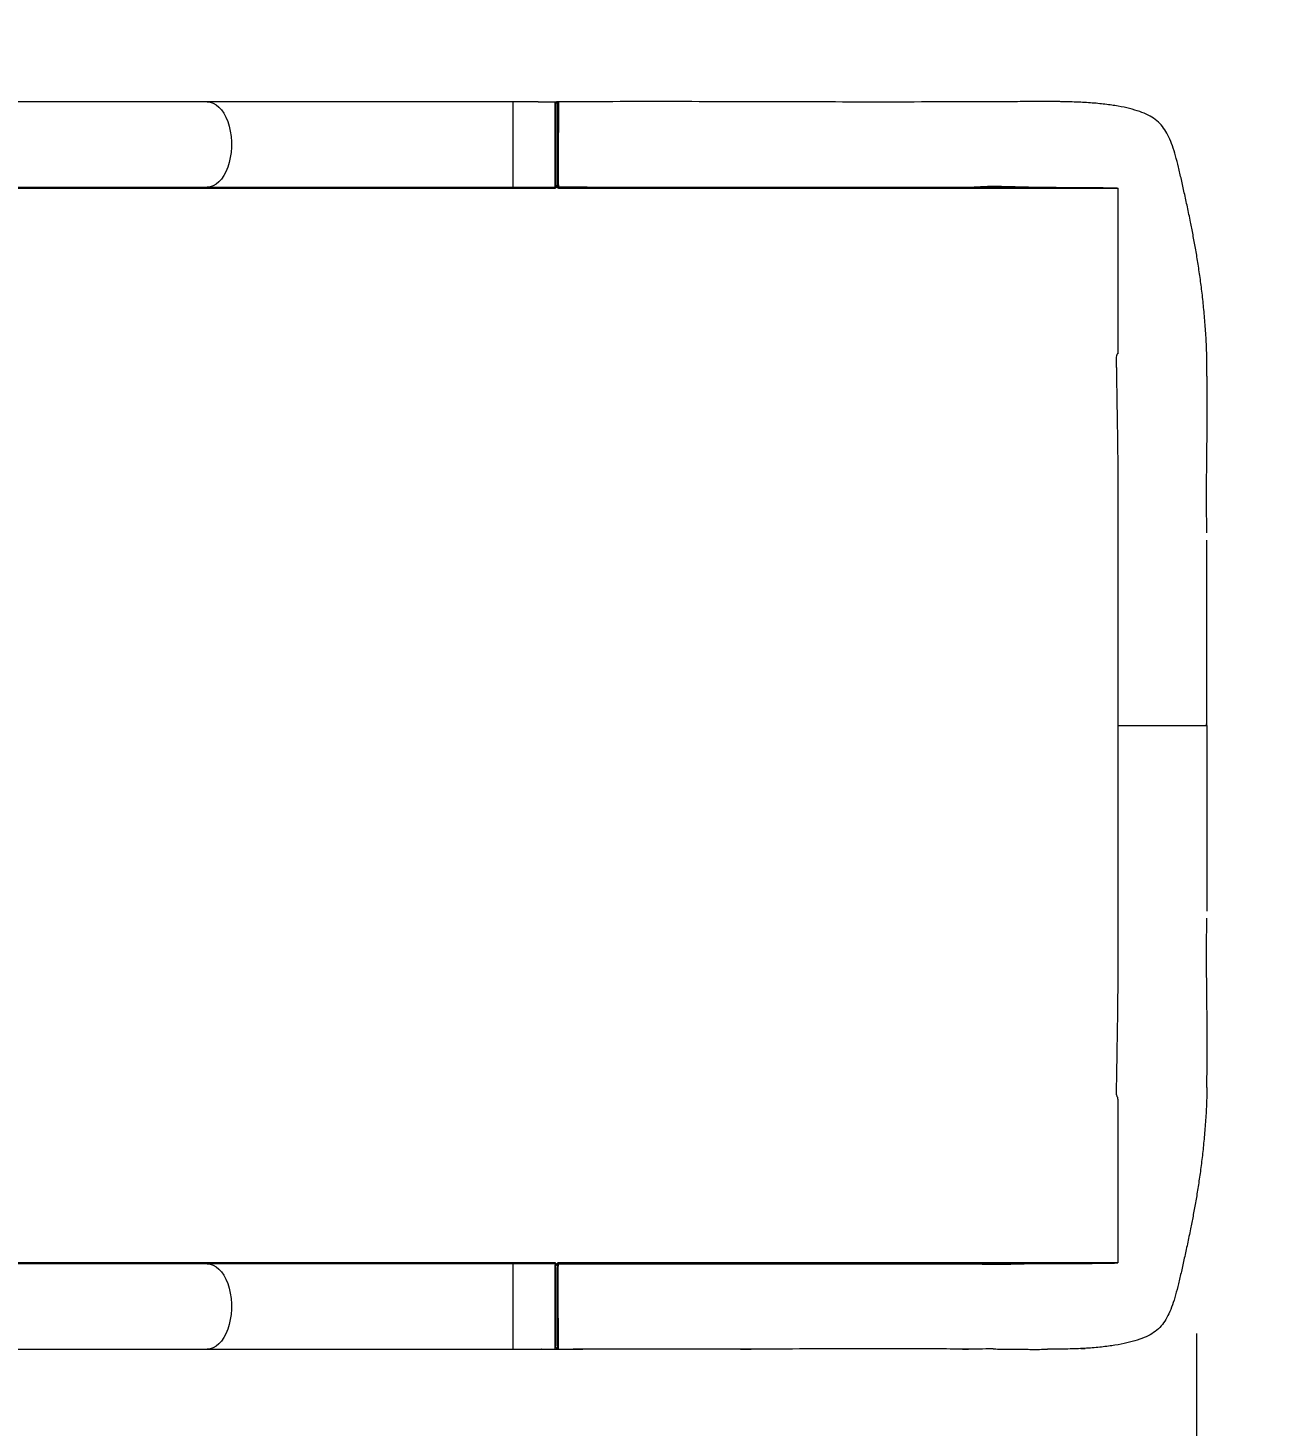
# Model space of a CAD drawing. Header units: millimetres. Extents: x -3294 to 3007, y -2309 to 2119.
# Drawn here: x 350 to 1055, y -154 to 632 of the extents above; entities that cross this region are included whole.
import ezdxf

# ---------------------------------------------------------------- set-up
doc = ezdxf.new("R2010")
doc.units = ezdxf.units.MM
doc.linetypes.add('HIDDEN', pattern=[1.905, 1.27, -0.635])
for name, color, linetype in [('DIKOM_ОБЪЕКТ', 7, 'Continuous'), ('DIKOM_РАЗМЕР_ЗОНА', 7, 'Continuous'), ('DIKOM_РАЗМЕР_ОБЪЕКТА', 7, 'Continuous')]:
    doc.layers.add(name, color=color, linetype=linetype)
doc.styles.add('style1', font='arialbd.ttf', dxfattribs={"width": 0.8})
doc.dimstyles.new('1-50', dxfattribs={"dimtxt": 300, "dimasz": 200, "dimexe": 100, "dimexo": 0, "dimgap": 100, "dimtad": 1, "dimtxsty": 'style1', "dimcen": 200, "dimclrd": 7, "dimclre": 7, "dimclrt": 7, "dimadec": 1, "dimazin": 2, "dimtfac": 1, "dimtmove": 0, "dimatfit": 2, "dimfxl": 0, "dimlwd": 25, "dimlwe": 18, "dimarcsym": 0})

# ---------------------------------------------------------------- blocks, each defined once
blk = doc.blocks.new('A$C1efe00ee')
at = {"color": 7, "linetype": 'Continuous', "lineweight": 15}
for p, q in [((1544.39, 729.5), (1389.09, 729.5)), ((1716.46, 681.5), (1716.46, 729.5)), ((1730.46, 729.5), (1716.46, 729.5)), ((1730.46, 729.5), (1740.04, 729.5)), ((1732.36, 729.5), (1732.46, 729.51)), ((1732.46, 729.51), (1741.89, 729.52)), ((1740.18, 728.71), (1740.04, 729.38)), ((1741.19, 729.23), (1740.35, 728.39)), ((1741.8, 729.51), (1740.89, 729.51)), ((1741.89, 729.52), (1741.9, 729.33)), ((1755.67, 729.51), (1741.89, 729.51)), ((1756.46, 729.53), (1755.67, 729.53)), ((1971.11, 729.48), (1969.05, 729.46)), ((1972.35, 729.5), (1971.11, 729.48)), ((2036.59, 729.12), (2035.63, 729.18)), ((2037.19, 729.08), (2036.59, 729.12)), ((1389.09, 681.5), (1544.39, 681.5)), ((1495.89, 681), (1544.39, 681.5)), ((1495.89, 681), (1716.46, 681)), ((1544.39, 681.5), (1716.46, 681.5)), ((1716.46, 681.5), (1716.46, 681)), ((1716.46, 681.5), (1740.04, 681.5)), ((1716.46, 681), (1740.04, 681)), ((1740.04, 681.59), (1740.2, 682.08)), ((1740.04, 681.5), (1740.04, 681)), ((1740.54, 681.5), (1740.54, 682)), ((1741.17, 681.79), (1741.17, 681.29)), ((1741.87, 681.79), (1741.87, 681.68)), ((1741.88, 681.5), (1795.57, 681.5)), ((1741.88, 681), (1741.88, 681.5)), ((1741.88, 681), (2056.38, 681)), ((1952.74, 681.5), (1967.04, 681.5)), ((1967.04, 681.5), (1972.38, 681.5)), ((2055.86, 681.06), (2056.32, 681.02)), ((2056.32, 681.02), (2056.38, 681)), ((2056.38, 681), (2056.38, 681)), ((2056.38, 679.67), (2056.38, 679.65)), ((2056.38, 665.33), (2056.38, 660.56)), ((2056.38, 639.93), (2056.38, 633.53)), ((2056.38, 596.16), (2056.38, 589)), ((2106.27, 590.35), (2106.17, 592.68)), ((2106.37, 588.03), (2106.27, 590.35)), ((2056.38, 589), (2056.38, 588.51)), ((2056.38, 588.51), (2056.38, 587.9)), ((2056.38, 523.71), (2056.38, 379)), ((2056.38, 379), (2056.38, 234.29)), ((2106.38, 378.44), (2106.35, 357.16)), ((2056.38, 169.49), (2056.38, 170.1)), ((2056.38, 169), (2056.38, 169.49)), ((2056.38, 169), (2056.38, 161.84)), ((2056.38, 124.47), (2056.38, 118.07)), ((2056.38, 97.44), (2056.38, 92.67)), ((1544.39, 76.5), (1389.09, 76.5)), ((1544.39, 76.5), (1495.89, 77)), ((1716.46, 77), (1495.89, 77)), ((1716.46, 76.5), (1544.39, 76.5)), ((1716.46, 77), (1716.46, 76.5)), ((1740.04, 77), (1716.46, 77)), ((1716.46, 28.5), (1716.46, 76.5)), ((1740.04, 76.5), (1716.46, 76.5)), ((1740.04, 77), (1740.04, 76.5)), ((1740.19, 75.73), (1740.04, 76.41)), ((1740.54, 76), (1740.54, 76.5)), ((1741.17, 76.71), (1741.17, 76.21)), ((1741.87, 76.21), (1741.87, 76.32)), ((2056.38, 77), (1741.88, 77)), ((1741.88, 76.5), (1741.88, 77)), ((1741.88, 76.5), (1795.57, 76.5)), ((1952.74, 76.5), (1967.04, 76.5)), ((1967.04, 76.5), (1972.38, 76.5)), ((2055.86, 76.94), (2056.32, 76.98)), ((2056.32, 76.98), (2056.38, 77)), ((2056.38, 78.35), (2056.38, 78.33)), ((2056.38, 77), (2056.38, 77)), ((1389.09, 28.5), (1544.39, 28.5)), ((1716.46, 28.5), (1730.46, 28.5)), ((1730.46, 28.5), (1740.04, 28.5)), ((1732.46, 28.49), (1732.31, 28.51)), ((1732.46, 28.49), (1741.89, 28.48)), ((1740.31, 29.65), (1741.19, 28.77)), ((1740.89, 28.49), (1741.77, 28.49)), ((1741.19, 28.96), (1741.19, 28.77)), ((1741.89, 28.49), (1755.67, 28.49)), ((1968.99, 28.54), (1971.19, 28.52)), ((1971.19, 28.52), (1972.35, 28.5)), ((2035.63, 28.82), (2036.34, 28.86))]:
    blk.add_line(p, q, dxfattribs=at)
at = {"color": 8, "linetype": 'Continuous', "lineweight": 15}
for p, q in [((1363.37, 681), (1495.89, 681)), ((1740.35, 682.81), (1740.35, 682.39)), ((1741.17, 681.79), (1740.51, 682.45)), ((1740.54, 681.92), (1741.17, 681.29)), ((1795.57, 681.5), (1952.74, 681.5)), ((2106.38, 379), (2106.38, 378.44)), ((1495.89, 77), (1363.37, 77)), ((1741.17, 76.71), (1740.2, 75.74)), ((1741.17, 76.21), (1740.25, 75.29)), ((1795.57, 76.5), (1952.74, 76.5))]:
    blk.add_line(p, q, dxfattribs=at)
at = {"color": 7, "linetype": 'Continuous', "lineweight": 15, "flags": 128}
for points in [[(1544.39, 729.5), (1546.11, 729.31), (1547.81, 728.75), (1549.46, 727.81), (1551.02, 726.53), (1552.48, 724.92), (1553.81, 723), (1555, 720.8), (1556.01, 718.36), (1556.84, 715.72), (1557.48, 712.92), (1557.91, 710), (1558.13, 707.01), (1558.13, 703.99), (1557.91, 701), (1557.48, 698.08), (1556.84, 695.28), (1556.01, 692.64), (1555, 690.2), (1553.81, 688), (1552.48, 686.08), (1551.02, 684.47), (1549.46, 683.19), (1547.81, 682.25), (1546.11, 681.69), (1544.39, 681.5)], [(1544.39, 76.5), (1546.11, 76.31), (1547.81, 75.75), (1549.46, 74.81), (1551.02, 73.53), (1552.48, 71.92), (1553.81, 70), (1555, 67.8), (1556.01, 65.36), (1556.84, 62.72), (1557.48, 59.92), (1557.91, 57), (1558.13, 54.01), (1558.13, 50.99), (1557.91, 48), (1557.48, 45.08), (1556.84, 42.28), (1556.01, 39.64), (1555, 37.2), (1553.81, 35), (1552.48, 33.08), (1551.02, 31.47), (1549.46, 30.19), (1547.81, 29.25), (1546.11, 28.69), (1544.39, 28.5)]]:
    blk.add_lwpolyline(points, dxfattribs=at)
at = {"color": 8, "linetype": 'Continuous', "lineweight": 15}
for centre, start, end in [((1740.04, 681.5), 270.0384, 359.9616), ((1740.04, 76.5), 0.03126, 89.95508)]:
    blk.add_arc(centre, 0.5, start, end, dxfattribs=at)
at = {"color": 7, "linetype": 'Continuous', "lineweight": 15}
for centre, radius, start, end in [((1741.88, 682), 1, 225.00069, 270.00121), ((1920.18, 76.28), 180.15, 179.93148, 180.14857), ((1741.88, 76), 1, 89.99879, 134.99931)]:
    blk.add_arc(centre, radius, start, end, dxfattribs=at)
for points, knots in [([(1716.46, 729.5), (1710.42, 729.5), (1698.28, 729.5), (1680.1, 729.5), (1661.96, 729.5), (1643.96, 729.5), (1626.19, 729.5), (1608.77, 729.5), (1591.79, 729.5), (1575.34, 729.5), (1559.46, 729.5), (1549.4, 729.5), (1544.39, 729.5)], [0, 0, 0, 0, 0.098974, 0.198608, 0.298757, 0.399273, 0.5, 0.60073, 0.701246, 0.801395, 0.901027, 1, 1, 1, 1]), ([(1740.04, 728.81), (1740.04, 728.82), (1740.04, 728.91), (1740.04, 729.31), (1740.04, 729.41), (1740.04, 729.5)], [0, 0, 0, 0, 0.021576, 0.183585, 1, 1, 1, 1]), ([(1740.2, 682.08), (1740.23, 682.13), (1740.32, 682.37), (1740.45, 683.31), (1740.52, 684.63), (1740.54, 686.09), (1740.53, 687.59), (1740.53, 689.3), (1740.54, 691.43), (1740.54, 694.08), (1740.53, 697.27), (1740.54, 700.64), (1740.53, 704.11), (1740.53, 707.61), (1740.54, 711.07), (1740.53, 714.37), (1740.54, 717.1), (1740.54, 719.32), (1740.53, 721.31), (1740.52, 723.32), (1740.48, 725.34), (1740.38, 727.13), (1740.26, 728.34), (1740.19, 728.64), (1740.18, 728.71)], [0, 0, 0, 0, 0.016355, 0.067867, 0.112175, 0.149692, 0.189955, 0.228079, 0.265937, 0.321227, 0.375999, 0.430731, 0.485218, 0.540175, 0.594919, 0.64953, 0.702554, 0.737482, 0.773727, 0.821928, 0.867721, 0.921453, 0.983344, 1, 1, 1, 1]), ([(1741.19, 729.23), (1741.19, 729.14), (1741.21, 728.98), (1741.21, 727.58), (1741.21, 725.39), (1741.2, 722.43), (1741.19, 718.81), (1741.17, 714.68), (1741.16, 710.19), (1741.14, 705.53), (1741.14, 700.87), (1741.14, 696.39), (1741.14, 692.27), (1741.15, 688.65), (1741.16, 685.67), (1741.16, 683.47), (1741.17, 682.06), (1741.17, 681.88), (1741.17, 681.79)], [0, 0, 0, 0, 0.062288, 0.124935, 0.187135, 0.249761, 0.312184, 0.374654, 0.437315, 0.500093, 0.562509, 0.625022, 0.687594, 0.74992, 0.812584, 0.874896, 0.937519, 1, 1, 1, 1]), ([(1741.89, 729.52), (1741.82, 729.51), (1741.72, 729.51), (1741.58, 729.47), (1741.49, 729.43), (1741.39, 729.39), (1741.29, 729.32), (1741.23, 729.26), (1741.19, 729.23)], [0, 0, 0, 0, 0.266722, 0.399642, 0.532417, 0.665319, 0.798157, 1, 1, 1, 1]), ([(1741.91, 729.44), (1741.84, 729.44), (1741.71, 729.44), (1741.52, 729.38), (1741.34, 729.29), (1741.24, 729.2), (1741.19, 729.16)], [0, 0, 0, 0, 0.247493, 0.499793, 0.752357, 1, 1, 1, 1]), ([(1985.13, 729.41), (1984.17, 729.41), (1980.6, 729.4), (1974.26, 729.5), (1966.17, 729.45), (1958.09, 729.4), (1931.21, 729.28), (1885.51, 729.37), (1820.99, 729.58), (1777.97, 729.54), (1756.46, 729.53)], [0, 0, 0, 0, 0.012903, 0.04811, 0.083645, 0.118873, 0.154102, 0.435984, 0.717993, 1, 1, 1, 1]), ([(1850.1, 729.47), (1849.3, 729.47), (1847.33, 729.49), (1845.37, 729.49), (1844.22, 729.5)], [0, 0, 0, 0, 0.411142, 1, 1, 1, 1]), ([(2025.42, 729.49), (2025.08, 729.5), (2024.07, 729.55), (2021.92, 729.61), (2018.91, 729.64), (2015.36, 729.64), (2011.4, 729.63), (2006.75, 729.59), (2001.48, 729.55), (1995.61, 729.5), (1990.18, 729.45), (1986.68, 729.4), (1985.17, 729.4), (1985.13, 729.4)], [0, 0, 0, 0, 0.039989, 0.121683, 0.210142, 0.305679, 0.407009, 0.507958, 0.640847, 0.771871, 0.90119, 0.997275, 1, 1, 1, 1]), ([(2106.42, 582.52), (2106.42, 582.83), (2106.4, 586.43), (2106.22, 593.3), (2105.59, 603.11), (2104.77, 612.68), (2103.77, 621.93), (2102.62, 630.79), (2101.36, 639.25), (2100.03, 647.26), (2098.64, 654.82), (2097.12, 662.58), (2095.47, 670.46), (2093.74, 678.4), (2092.09, 685.87), (2090.49, 692.82), (2088.85, 699.15), (2087.1, 704.8), (2085.14, 709.7), (2082.84, 713.89), (2080.05, 717.41), (2076.63, 720.29), (2072.49, 722.59), (2067.48, 724.47), (2061.61, 726.05), (2054.89, 727.35), (2047.33, 728.36), (2038.86, 729.06), (2031.53, 729.4), (2026.79, 729.45), (2025.42, 729.46)], [0, 0, 0, 0, 0.003072, 0.035871, 0.068521, 0.100969, 0.133049, 0.165171, 0.197564, 0.229725, 0.261719, 0.293716, 0.333888, 0.374146, 0.414421, 0.454641, 0.494721, 0.534838, 0.575201, 0.616, 0.65703, 0.698053, 0.739223, 0.780375, 0.821368, 0.862227, 0.902648, 0.942946, 0.983524, 1, 1, 1, 1]), ([(1740.04, 681.5), (1740.04, 681.59), (1740.04, 681.77), (1740.04, 682.83), (1740.04, 683.71), (1740.04, 684.12), (1740.04, 684.57), (1740.04, 685.05), (1740.04, 685.44), (1740.04, 685.85), (1740.04, 686.38), (1740.04, 687.12), (1740.04, 687.89), (1740.04, 688.56), (1740.04, 689.22), (1740.04, 689.92), (1740.04, 690.66), (1740.04, 691.41), (1740.04, 692), (1740.04, 692.61), (1740.04, 693.38), (1740.04, 694.43), (1740.04, 695.46), (1740.04, 696.35), (1740.04, 697.2), (1740.04, 698.09), (1740.04, 698.99), (1740.04, 699.91), (1740.04, 700.61), (1740.04, 701.27), (1740.04, 702.04), (1740.04, 703.18), (1740.04, 704.38), (1740.04, 705.17), (1740.04, 705.5)], [0, 0, 0, 0, 0.125189, 0.250375, 0.275429, 0.300483, 0.325539, 0.350589, 0.375643, 0.382791, 0.408841, 0.448006, 0.478007, 0.500233, 0.525295, 0.550355, 0.575419, 0.60048, 0.62554, 0.63273, 0.65873, 0.697772, 0.727851, 0.750175, 0.775187, 0.800204, 0.825217, 0.850228, 0.87524, 0.882434, 0.90365, 0.937377, 0.973775, 1, 1, 1, 1]), ([(1740.04, 681.5), (1740.09, 681.51), (1740.21, 681.52), (1740.36, 681.61), (1740.47, 681.73), (1740.53, 681.88), (1740.54, 682.03), (1740.51, 682.17), (1740.45, 682.3), (1740.38, 682.36), (1740.35, 682.39)], [0, 0, 0, 0, 0.14244, 0.279993, 0.412482, 0.540035, 0.662581, 0.780043, 0.892505, 1, 1, 1, 1]), ([(1741.42, 681.63), (1741.48, 681.6), (1741.62, 681.52), (1741.78, 681.56), (1741.88, 681.58)], [0, 0, 0, 0, 0.383417, 1, 1, 1, 1]), ([(1741.42, 681.62), (1741.46, 681.59), (1741.6, 681.52), (1741.77, 681.51), (1741.88, 681.5)], [0, 0, 0, 0, 0.31886, 1, 1, 1, 1]), ([(1741.87, 681.71), (1752.73, 681.63), (1770.63, 681.51), (1788.52, 681.51), (1795.57, 681.52)], [0, 0, 0, 0, 0.606338, 1, 1, 1, 1]), ([(1972.38, 681.5), (1975.49, 681.5), (1981.78, 681.5), (1991.15, 681.49), (2000.43, 681.47), (2009.32, 681.45), (2015.13, 681.43), (2017.76, 681.42), (2017.77, 681.42)], [0, 0, 0, 0, 0.194686, 0.39319, 0.594328, 0.79681, 0.99929, 1, 1, 1, 1]), ([(1972.4, 681.52), (1972.89, 681.52), (1974.4, 681.52), (1977.35, 681.7), (1980.5, 681.87), (1983.17, 681.98), (1985.57, 682.02), (1988.53, 682), (1992.17, 681.95), (1996.43, 681.85), (2001.21, 681.73), (2006.42, 681.59), (2011.84, 681.48), (2015.72, 681.43), (2017.58, 681.42), (2017.77, 681.42)], [0, 0, 0, 0, 0.036453, 0.113878, 0.189002, 0.226434, 0.270564, 0.329359, 0.403037, 0.491479, 0.594342, 0.711094, 0.841088, 0.983639, 1, 1, 1, 1]), ([(2038.68, 681.31), (2040.13, 681.3), (2043.01, 681.27), (2046.71, 681.23), (2048.72, 681.21), (2049.73, 681.19)], [0, 0, 0, 0, 0.333288, 0.666722, 1, 1, 1, 1]), ([(2049.73, 681.19), (2050.71, 681.18), (2052.67, 681.15), (2054.72, 681.1), (2055.48, 681.07), (2055.86, 681.06)], [0, 0, 0, 0, 0.333256, 0.666711, 1, 1, 1, 1]), ([(2056.38, 681), (2056.38, 680.93), (2056.38, 680.8), (2056.38, 680.05), (2056.38, 679.67)], [0, 0, 0, 0, 0.500009, 1, 1, 1, 1]), ([(2056.38, 679.65), (2056.38, 679.51), (2056.38, 679.1), (2056.38, 678.56), (2056.38, 678.21)], [0, 0, 0, 0, 0.359278, 1, 1, 1, 1]), ([(2056.38, 678.21), (2056.38, 677.66), (2056.38, 676.66), (2056.38, 674.55), (2056.38, 672.09), (2056.38, 668.94), (2056.38, 666.58), (2056.38, 665.33)], [0, 0, 0, 0, 0.20002, 0.356278, 0.58825, 0.782307, 1, 1, 1, 1]), ([(2056.38, 660.56), (2056.38, 658.53), (2056.38, 654.47), (2056.38, 647.55), (2056.38, 642.47), (2056.38, 639.93)], [0, 0, 0, 0, 0.333335, 0.666669, 1, 1, 1, 1]), ([(2056.38, 633.53), (2056.38, 631.01), (2056.38, 625.96), (2056.38, 617.99), (2056.38, 612.49), (2056.38, 609.74)], [0, 0, 0, 0, 0.333333, 0.666665, 1, 1, 1, 1]), ([(2056.38, 609.74), (2056.38, 607.5), (2056.38, 603.01), (2056.38, 598.44), (2056.38, 596.16)], [0, 0, 0, 0, 0.499998, 1, 1, 1, 1]), ([(2056.38, 587.9), (2056.29, 587.89), (2056.16, 587.87), (2056.02, 587.77), (2055.88, 587.56), (2055.48, 586.62), (2055.41, 584.8), (2055.48, 582.38), (2055.54, 579.96), (2055.57, 577.85), (2055.6, 576.26), (2055.62, 574.84), (2055.65, 573.24), (2055.67, 571.45), (2055.71, 569.14), (2055.75, 566.36), (2055.81, 562.93), (2055.86, 559.46), (2055.98, 551.99), (2056.17, 540.07), (2056.31, 529.32), (2056.38, 523.71)], [0, 0, 0, 0, 0.00395, 0.005924, 0.007899, 0.015784, 0.052823, 0.090593, 0.128916, 0.165594, 0.1884, 0.202758, 0.231843, 0.262706, 0.286181, 0.338919, 0.392131, 0.445816, 0.499972, 0.739284, 1, 1, 1, 1]), ([(2106.39, 487.27), (2106.39, 487.86), (2106.4, 489.21), (2106.38, 491.9), (2106.32, 495.48), (2106.26, 499.89), (2106.22, 505.22), (2106.23, 511.41), (2106.29, 517.98), (2106.34, 524.1), (2106.39, 529.39), (2106.44, 534.09), (2106.49, 538.04), (2106.53, 540.91), (2106.58, 542.8), (2106.59, 544.67), (2106.61, 547.32), (2106.61, 550.86), (2106.61, 555.32), (2106.59, 560.63), (2106.56, 566.25), (2106.53, 571.07), (2106.5, 574.69), (2106.48, 577.23), (2106.46, 579.38), (2106.45, 581.1), (2106.43, 582.07), (2106.43, 582.52)], [0, 0, 0, 0, 0.022507, 0.05206, 0.094558, 0.141198, 0.192532, 0.26085, 0.332215, 0.395245, 0.449585, 0.495331, 0.540484, 0.572424, 0.584728, 0.603591, 0.631129, 0.667609, 0.713394, 0.769046, 0.831963, 0.886985, 0.91793, 0.944029, 0.965534, 0.983955, 1, 1, 1, 1]), ([(2056.38, 379), (2058.83, 379), (2063.75, 379), (2070.97, 379), (2077.88, 379), (2084.33, 379), (2090.17, 379), (2095.18, 379), (2099.29, 379), (2102.49, 379), (2104.77, 379), (2106.18, 379), (2106.31, 379), (2106.38, 379)], [0, 0, 0, 0, 0.093084, 0.186335, 0.279717, 0.373187, 0.466711, 0.560247, 0.648422, 0.736541, 0.82457, 0.912479, 1, 1, 1, 1]), ([(2106.05, 379), (2106.2, 379.46), (2106.39, 380.02), (2106.38, 380.63), (2106.38, 380.73)], [0, 0, 0, 0, 0.831526, 1, 1, 1, 1]), ([(2106.43, 175.48), (2106.43, 175.93), (2106.45, 176.9), (2106.46, 178.79), (2106.49, 181.4), (2106.51, 184.7), (2106.54, 189), (2106.58, 194.12), (2106.6, 199.8), (2106.61, 205.1), (2106.61, 209.58), (2106.6, 212.81), (2106.58, 214.98), (2106.55, 216.42), (2106.52, 217.84), (2106.49, 219.55), (2106.47, 221.6), (2106.43, 224.3), (2106.4, 227.73), (2106.36, 231.96), (2106.31, 236.77), (2106.27, 242.14), (2106.23, 247.72), (2106.22, 253.16), (2106.26, 258.11), (2106.32, 262.52), (2106.38, 266.1), (2106.4, 268.79), (2106.39, 270.14), (2106.39, 270.73)], [0, 0, 0, 0, 0.016044, 0.034464, 0.061511, 0.09567, 0.136994, 0.194363, 0.253889, 0.312514, 0.358522, 0.392575, 0.41323, 0.426212, 0.440644, 0.458497, 0.479833, 0.504678, 0.542203, 0.58569, 0.63518, 0.690761, 0.751065, 0.807475, 0.858807, 0.905445, 0.947942, 0.977494, 1, 1, 1, 1]), ([(2056.38, 234.29), (2056.23, 223.53), (2056.01, 207.4), (2055.73, 190.32), (2055.63, 183.73), (2055.61, 182.44), (2055.58, 180.69), (2055.53, 177.87), (2055.47, 174.47), (2055.39, 172.1), (2055.66, 170.95), (2055.88, 170.44), (2056.02, 170.23), (2056.16, 170.13), (2056.29, 170.11), (2056.38, 170.1)], [0, 0, 0, 0, 0.499945, 0.749917, 0.793787, 0.806254, 0.81012, 0.874904, 0.937398, 0.968592, 0.984219, 0.992102, 0.994077, 0.996051, 1, 1, 1, 1]), ([(2106.42, 175.48), (2106.42, 175.17), (2106.4, 171.57), (2106.22, 164.7), (2105.59, 154.89), (2104.77, 145.32), (2103.77, 136.07), (2102.62, 127.21), (2101.36, 118.75), (2100.03, 110.74), (2098.64, 103.18), (2097.12, 95.42), (2095.47, 87.54), (2093.74, 79.6), (2092.09, 72.13), (2090.49, 65.18), (2088.85, 58.85), (2087.1, 53.2), (2085.14, 48.3), (2082.84, 44.11), (2080.05, 40.59), (2076.63, 37.71), (2072.49, 35.41), (2067.48, 33.53), (2061.61, 31.95), (2054.9, 30.65), (2047.32, 29.64), (2038.9, 28.93), (2029.59, 28.55), (2022.2, 28.44), (2017.75, 28.45), (2016.88, 28.46)], [0, 0, 0, 0, 0.002972, 0.034696, 0.066275, 0.09766, 0.128688, 0.159758, 0.191088, 0.222195, 0.253141, 0.284089, 0.322944, 0.361883, 0.400838, 0.43974, 0.478506, 0.517308, 0.556348, 0.59581, 0.635495, 0.675173, 0.714994, 0.754798, 0.794447, 0.833966, 0.873063, 0.91204, 0.951288, 0.990471, 1, 1, 1, 1]), ([(2056.38, 161.84), (2056.38, 159.56), (2056.38, 154.99), (2056.38, 150.5), (2056.38, 148.26)], [0, 0, 0, 0, 0.500002, 1, 1, 1, 1]), ([(2056.38, 148.26), (2056.38, 145.51), (2056.38, 140.01), (2056.38, 132.04), (2056.38, 126.99), (2056.38, 124.47)], [0, 0, 0, 0, 0.333335, 0.666667, 1, 1, 1, 1]), ([(2056.38, 118.07), (2056.38, 115.53), (2056.38, 110.45), (2056.38, 103.53), (2056.38, 99.47), (2056.38, 97.44)], [0, 0, 0, 0, 0.333331, 0.666665, 1, 1, 1, 1]), ([(2056.38, 92.67), (2056.38, 91.75), (2056.38, 90), (2056.38, 87.74), (2056.38, 85.69), (2056.38, 83.9), (2056.38, 82.31), (2056.38, 80.93), (2056.38, 80.18), (2056.38, 79.79)], [0, 0, 0, 0, 0.157907, 0.303753, 0.437538, 0.587829, 0.724132, 0.85713, 1, 1, 1, 1]), ([(2056.38, 79.79), (2056.38, 79.44), (2056.38, 78.9), (2056.38, 78.49), (2056.38, 78.35)], [0, 0, 0, 0, 0.640722, 1, 1, 1, 1]), ([(1740.04, 76.5), (1740.09, 76.5), (1740.19, 76.49), (1740.33, 76.41), (1740.44, 76.31), (1740.51, 76.17), (1740.54, 76.06), (1740.53, 76), (1740.53, 76)], [0, 0, 0, 0, 0.196347, 0.392712, 0.588979, 0.785352, 0.981718, 1, 1, 1, 1]), ([(1740.04, 28.62), (1740.12, 28.81), (1740.27, 29.17), (1740.44, 30.42), (1740.52, 31.83), (1740.54, 33.32), (1740.53, 34.87), (1740.53, 36.61), (1740.54, 38.77), (1740.53, 41.44), (1740.53, 44.67), (1740.54, 48.06), (1740.53, 51.55), (1740.53, 55.05), (1740.54, 58.49), (1740.53, 61.76), (1740.54, 64.47), (1740.54, 66.66), (1740.53, 68.61), (1740.52, 70.58), (1740.48, 72.55), (1740.38, 74.27), (1740.26, 75.42), (1740.2, 75.69), (1740.19, 75.73)], [0, 0, 0, 0, 0.057419, 0.107912, 0.150964, 0.187293, 0.226257, 0.262886, 0.29918, 0.352551, 0.405043, 0.457942, 0.510635, 0.563437, 0.615819, 0.668393, 0.719514, 0.75298, 0.787948, 0.834156, 0.877632, 0.929039, 0.987848, 1, 1, 1, 1]), ([(1741.88, 76.5), (1741.77, 76.49), (1741.6, 76.48), (1741.46, 76.41), (1741.42, 76.38)], [0, 0, 0, 0, 0.68114, 1, 1, 1, 1]), ([(1741.88, 76.42), (1741.78, 76.44), (1741.62, 76.48), (1741.48, 76.4), (1741.42, 76.37)], [0, 0, 0, 0, 0.616566, 1, 1, 1, 1]), ([(1795.57, 76.48), (1788.52, 76.49), (1770.63, 76.49), (1752.73, 76.37), (1741.87, 76.29)], [0, 0, 0, 0, 0.393662, 1, 1, 1, 1]), ([(2017.77, 76.58), (2017.58, 76.58), (2015.72, 76.57), (2011.84, 76.52), (2006.42, 76.41), (2001.21, 76.27), (1996.43, 76.15), (1992.17, 76.05), (1988.53, 76), (1985.57, 75.98), (1983.17, 76.02), (1980.5, 76.13), (1977.35, 76.3), (1974.38, 76.48), (1972.86, 76.48), (1972.37, 76.48)], [0, 0, 0, 0, 0.016347, 0.15877, 0.288648, 0.405296, 0.508067, 0.59643, 0.670042, 0.728784, 0.772875, 0.810273, 0.885331, 0.962687, 1, 1, 1, 1]), ([(1972.38, 76.5), (1975.49, 76.5), (1981.78, 76.5), (1991.15, 76.51), (2000.43, 76.53), (2009.32, 76.55), (2015.13, 76.57), (2017.76, 76.58), (2017.77, 76.58)], [0, 0, 0, 0, 0.194686, 0.39319, 0.594328, 0.79681, 0.99929, 1, 1, 1, 1]), ([(2038.68, 76.69), (2040.13, 76.7), (2043.01, 76.73), (2046.71, 76.77), (2048.72, 76.79), (2049.73, 76.8)], [0, 0, 0, 0, 0.333303, 0.666734, 1, 1, 1, 1]), ([(2049.73, 76.8), (2050.71, 76.82), (2052.67, 76.85), (2054.72, 76.9), (2055.48, 76.93), (2055.86, 76.94)], [0, 0, 0, 0, 0.333267, 0.666721, 1, 1, 1, 1]), ([(2056.38, 78.33), (2056.38, 77.95), (2056.38, 77.2), (2056.38, 77.07), (2056.38, 77)], [0, 0, 0, 0, 0.499991, 1, 1, 1, 1]), ([(1544.39, 28.5), (1549.4, 28.5), (1559.46, 28.5), (1575.34, 28.5), (1591.79, 28.5), (1608.77, 28.5), (1626.19, 28.5), (1643.96, 28.5), (1661.96, 28.5), (1680.1, 28.5), (1698.28, 28.5), (1710.42, 28.5), (1716.46, 28.5)], [0, 0, 0, 0, 0.098973, 0.198608, 0.298757, 0.399272, 0.5, 0.600729, 0.701245, 0.801394, 0.901027, 1, 1, 1, 1]), ([(1740.04, 28.5), (1740.04, 28.5), (1740.04, 28.51), (1740.04, 28.6), (1740.04, 28.66)], [0, 0, 0, 0, 0.282175, 1, 1, 1, 1]), ([(1741.19, 28.85), (1741.24, 28.8), (1741.34, 28.71), (1741.52, 28.62), (1741.71, 28.57), (1741.84, 28.56), (1741.91, 28.56)], [0, 0, 0, 0, 0.247631, 0.500104, 0.752527, 1, 1, 1, 1]), ([(1741.19, 28.77), (1741.21, 28.75), (1741.26, 28.7), (1741.35, 28.64), (1741.44, 28.59), (1741.53, 28.55), (1741.63, 28.51), (1741.75, 28.49), (1741.84, 28.48), (1741.89, 28.48)], [0, 0, 0, 0, 0.132731, 0.265494, 0.398323, 0.531088, 0.663874, 0.796684, 1, 1, 1, 1]), ([(1756.46, 28.47), (1755.65, 28.47), (1754.03, 28.48), (1751.94, 28.48), (1750.75, 28.49), (1750.29, 28.49)], [0, 0, 0, 0, 0.377449, 0.755594, 1, 1, 1, 1]), ([(1986.37, 28.59), (1985, 28.6), (1981.02, 28.6), (1974.26, 28.5), (1966.17, 28.55), (1958.09, 28.6), (1931.21, 28.72), (1885.51, 28.63), (1820.99, 28.42), (1777.97, 28.46), (1756.46, 28.47)], [0, 0, 0, 0, 0.018342, 0.053355, 0.088694, 0.123729, 0.158763, 0.439092, 0.719547, 1, 1, 1, 1]), ([(1844.22, 28.5), (1845.73, 28.51), (1847.72, 28.52), (1849.71, 28.53), (1850.19, 28.53)], [0, 0, 0, 0, 0.760507, 1, 1, 1, 1]), ([(1986.37, 28.6), (1987.38, 28.59), (1989.97, 28.57), (1993.97, 28.52), (1998.2, 28.48), (2002.14, 28.44), (2006.1, 28.4), (2010.3, 28.38), (2013.97, 28.4), (2016.11, 28.44), (2016.88, 28.46)], [0, 0, 0, 0, 0.08966, 0.230418, 0.356752, 0.471538, 0.599017, 0.744622, 0.908267, 1, 1, 1, 1]), ([(2036.34, 28.86), (2036.81, 28.88), (2037.36, 28.91), (2037.92, 28.95), (2038, 28.96)], [0, 0, 0, 0, 0.854455, 1, 1, 1, 1])]:
    blk.add_open_spline(points, degree=3, knots=knots, dxfattribs=at)
at = {"color": 8, "linetype": 'Continuous', "lineweight": 15}
for points, knots in [([(1740.04, 705.5), (1740.04, 707.07), (1740.04, 710.21), (1740.04, 713.67), (1740.04, 715.92), (1740.04, 717.12), (1740.04, 718.28), (1740.04, 719.4), (1740.04, 720.47), (1740.04, 721.5), (1740.04, 722.22), (1740.04, 722.89), (1740.04, 723.62), (1740.04, 724.5), (1740.04, 725.3), (1740.04, 725.97), (1740.04, 726.59), (1740.04, 727.16), (1740.04, 727.54), (1740.04, 727.85), (1740.04, 728.17), (1740.04, 728.52), (1740.04, 728.73), (1740.04, 728.81)], [0, 0, 0, 0, 0.147622, 0.294861, 0.337395, 0.37955, 0.421703, 0.463855, 0.506004, 0.548161, 0.590315, 0.598483, 0.638911, 0.690434, 0.72893, 0.766886, 0.806325, 0.845762, 0.885204, 0.892836, 0.923547, 0.969691, 1, 1, 1, 1]), ([(1740.35, 728.61), (1740.35, 728.55), (1740.35, 728.44), (1740.35, 727.6), (1740.35, 727.25)], [0, 0, 0, 0, 0.588468, 1, 1, 1, 1]), ([(1741.9, 729.33), (1741.9, 729.28), (1741.91, 729.12), (1741.92, 727.84), (1741.92, 725.64), (1741.91, 722.64), (1741.89, 718.97), (1741.88, 714.79), (1741.86, 710.25), (1741.85, 705.53), (1741.85, 700.81), (1741.85, 696.28), (1741.85, 692.11), (1741.86, 688.44), (1741.86, 685.42), (1741.87, 683.23), (1741.87, 682), (1741.87, 681.83), (1741.87, 681.79)], [0, 0, 0, 0, 0.038691, 0.105717, 0.172256, 0.239248, 0.306018, 0.372829, 0.439834, 0.50696, 0.573693, 0.64053, 0.707436, 0.774082, 0.841099, 0.907739, 0.974726, 1, 1, 1, 1]), ([(1741.17, 681.79), (1741.23, 681.74), (1741.3, 681.67), (1741.4, 681.63), (1741.42, 681.62)], [0, 0, 0, 0, 0.803879, 1, 1, 1, 1]), ([(2017.77, 681.42), (2020.4, 681.41), (2025.65, 681.39), (2032.67, 681.35), (2036.69, 681.32), (2038.68, 681.31)], [0, 0, 0, 0, 0.337635, 0.672038, 1, 1, 1, 1]), ([(2106.38, 379), (2106.36, 395.22), (2106.31, 427.67), (2106.31, 462.4), (2106.38, 480.92), (2106.38, 483.21)], [0, 0, 0, 0, 0.467018, 0.933973, 1, 1, 1, 1]), ([(2106.35, 357.16), (2106.34, 348.22), (2106.31, 323.05), (2106.31, 295.57), (2106.38, 277.03), (2106.38, 274.71)], [0, 0, 0, 0, 0.325445, 0.915642, 1, 1, 1, 1]), ([(1740.04, 28.66), (1740.04, 28.68), (1740.04, 28.75), (1740.04, 29.08), (1740.04, 29.64), (1740.04, 30.5), (1740.04, 31.7), (1740.04, 33.33), (1740.04, 35.01), (1740.04, 36.55), (1740.04, 37.82), (1740.04, 39.38), (1740.04, 41.26), (1740.04, 43.1), (1740.04, 44.64), (1740.04, 45.84), (1740.04, 47.15), (1740.04, 48.47), (1740.04, 49.81), (1740.04, 51.16), (1740.04, 52.15), (1740.04, 53.13), (1740.04, 54.22), (1740.04, 55.61), (1740.04, 56.94), (1740.04, 58.12), (1740.04, 59.3), (1740.04, 60.5), (1740.04, 61.38), (1740.04, 62.25), (1740.04, 63.24), (1740.04, 64.47), (1740.04, 65.62), (1740.04, 66.61), (1740.04, 67.59), (1740.04, 68.55), (1740.04, 69.23), (1740.04, 70.08), (1740.04, 71.02), (1740.04, 72.15), (1740.04, 73.11), (1740.04, 73.95), (1740.04, 74.8), (1740.04, 75.42), (1740.04, 75.73), (1740.04, 75.82)], [0, 0, 0, 0, 0.01008, 0.041006, 0.074516, 0.106928, 0.148504, 0.19416, 0.23886, 0.263093, 0.289158, 0.312422, 0.349195, 0.386632, 0.402873, 0.42299, 0.443106, 0.463221, 0.483337, 0.503454, 0.523569, 0.52786, 0.547161, 0.572514, 0.590089, 0.607437, 0.626251, 0.645065, 0.663881, 0.667986, 0.687245, 0.712738, 0.730334, 0.74771, 0.766562, 0.785414, 0.804265, 0.808366, 0.839214, 0.86768, 0.891823, 0.918208, 0.944591, 0.983829, 1, 1, 1, 1]), ([(1741.17, 76.21), (1741.17, 76.12), (1741.17, 75.94), (1741.16, 74.53), (1741.16, 72.33), (1741.15, 69.36), (1741.14, 65.74), (1741.14, 61.61), (1741.14, 57.14), (1741.14, 52.48), (1741.16, 47.82), (1741.17, 43.34), (1741.19, 39.21), (1741.2, 35.59), (1741.21, 32.62), (1741.21, 30.44), (1741.21, 29.17), (1741.2, 29.01), (1741.19, 28.96)], [0, 0, 0, 0, 0.06412, 0.128385, 0.19233, 0.256638, 0.320593, 0.384808, 0.448957, 0.513009, 0.577458, 0.641477, 0.705777, 0.769718, 0.834013, 0.898091, 0.962219, 1, 1, 1, 1]), ([(1741.42, 76.38), (1741.4, 76.37), (1741.3, 76.33), (1741.23, 76.26), (1741.17, 76.21)], [0, 0, 0, 0, 0.196121, 1, 1, 1, 1]), ([(1741.89, 28.48), (1741.9, 28.57), (1741.91, 28.73), (1741.92, 30.15), (1741.92, 32.38), (1741.91, 35.38), (1741.89, 39.05), (1741.88, 43.23), (1741.86, 47.77), (1741.85, 52.48), (1741.85, 57.2), (1741.85, 61.73), (1741.85, 65.9), (1741.86, 69.56), (1741.86, 72.58), (1741.87, 74.77), (1741.87, 76), (1741.87, 76.17), (1741.87, 76.21)], [0, 0, 0, 0, 0.065203, 0.130222, 0.195183, 0.260365, 0.325178, 0.390347, 0.45522, 0.520526, 0.585426, 0.650426, 0.715493, 0.780306, 0.845481, 0.910289, 0.975433, 1, 1, 1, 1]), ([(2017.77, 76.58), (2020.4, 76.59), (2025.65, 76.61), (2032.67, 76.65), (2036.69, 76.68), (2038.68, 76.69)], [0, 0, 0, 0, 0.337635, 0.672038, 1, 1, 1, 1])]:
    blk.add_open_spline(points, degree=3, knots=knots, dxfattribs=at)
blk = doc.blocks.new('*D12')
at = {"layer": 'Defpoints', "color": 0, "transparency": 16777216}
for p in [(-1092.79, -101.54), (1007.21, -101.54), (1007.21, -677.77)]:
    blk.add_point(p, dxfattribs=at)
at = {"layer": 'DIKOM_РАЗМЕР_ОБЪЕКТА', "color": 7, "lineweight": 18, "transparency": 16777216}
for p, q in [((-1092.79, -101.54), (-1092.79, -777.77)), ((1007.21, -101.54), (1007.21, -777.77))]:
    blk.add_line(p, q, dxfattribs=at)
at = {"layer": 'DIKOM_РАЗМЕР_ОБЪЕКТА', "color": 7, "lineweight": 25, "transparency": 16777216}
blk.add_line((-892.79, -677.77), (807.21, -677.77), dxfattribs=at)
at = {"layer": 'DIKOM_РАЗМЕР_ОБЪЕКТА', "color": 7, "transparency": 16777216}
for points in [[(-892.79, -644.44), (-892.79, -711.11), (-1092.79, -677.77)], [(807.21, -644.44), (807.21, -711.11), (1007.21, -677.77)]]:
    blk.add_solid(points, dxfattribs=at)
at = {"layer": 'DIKOM_РАЗМЕР_ОБЪЕКТА', "color": 7, "transparency": 16777216, "insert": (-42.79, -424.6), "char_height": 300, "attachment_point": 5, "style": 'style1'}
blk.add_mtext('{\\fArial|b0|i0|c204|p34;2100}', dxfattribs=at)
blk = doc.blocks.new('*D10')
at = {"layer": 'Defpoints', "color": 0, "transparency": 16777216}
for p in [(-2592.79, 171.64), (3007.21, 171.64), (3007.21, -2209.1)]:
    blk.add_point(p, dxfattribs=at)
at = {"layer": 'DIKOM_РАЗМЕР_ЗОНА', "color": 7, "lineweight": 18, "transparency": 16777216}
for p, q in [((-2592.79, 171.64), (-2592.79, -2309.1)), ((3007.21, 171.64), (3007.21, -2309.1))]:
    blk.add_line(p, q, dxfattribs=at)
at = {"layer": 'DIKOM_РАЗМЕР_ЗОНА', "color": 7, "lineweight": 25, "transparency": 16777216}
blk.add_line((-2392.79, -2209.1), (2807.21, -2209.1), dxfattribs=at)
at = {"layer": 'DIKOM_РАЗМЕР_ЗОНА', "color": 7, "transparency": 16777216}
for points in [[(-2392.79, -2175.77), (-2392.79, -2242.44), (-2592.79, -2209.1)], [(2807.21, -2175.77), (2807.21, -2242.44), (3007.21, -2209.1)]]:
    blk.add_solid(points, dxfattribs=at)
at = {"layer": 'DIKOM_РАЗМЕР_ЗОНА', "color": 7, "transparency": 16777216, "insert": (207.21, -1955.93), "char_height": 300, "attachment_point": 5, "style": 'style1'}
blk.add_mtext('{\\fArial|b0|i0|c204|p34;5600}', dxfattribs=at)
blk = doc.blocks.new('*D11')
at = {"layer": 'Defpoints', "color": 0, "transparency": 16777216}
for p in [(1672.82, 2119.14), (-2843.76, -1635.86), (1672.82, -1635.86)]:
    blk.add_point(p, dxfattribs=at)
at = {"layer": 'DIKOM_РАЗМЕР_ЗОНА', "color": 7, "lineweight": 18, "transparency": 16777216}
for p, q in [((1672.82, 2119.14), (-2943.76, 2119.14)), ((1672.82, -1635.86), (-2943.76, -1635.86))]:
    blk.add_line(p, q, dxfattribs=at)
at = {"layer": 'DIKOM_РАЗМЕР_ЗОНА', "color": 7, "lineweight": 25, "transparency": 16777216}
blk.add_line((-2843.76, 1919.14), (-2843.76, -1435.86), dxfattribs=at)
at = {"layer": 'DIKOM_РАЗМЕР_ЗОНА', "color": 7, "transparency": 16777216}
for points in [[(-2877.09, 1919.14), (-2810.42, 1919.14), (-2843.76, 2119.14)], [(-2877.09, -1435.86), (-2810.42, -1435.86), (-2843.76, -1635.86)]]:
    blk.add_solid(points, dxfattribs=at)
at = {"layer": 'DIKOM_РАЗМЕР_ЗОНА', "color": 7, "transparency": 16777216, "insert": (-3097.03, 241.64), "char_height": 300, "attachment_point": 5, "rotation": 90, "style": 'style1'}
blk.add_mtext('{\\fArial|b0|i0|c204|p34;3755}', dxfattribs=at)

msp = doc.modelspace()

# ---------------------------------------------------------------- block references
at = {"layer": 'DIKOM_ОБЪЕКТ', "color": 7, "linetype": 'HIDDEN', "lineweight": 15}
msp.add_blockref('A$C1efe00ee', (-1093.408, -138.856), dxfattribs=at)

# ---------------------------------------------------------------- dimensions: what is measured, and where the dimension line sits
at = {"layer": 'DIKOM_РАЗМЕР_ЗОНА'}
dim = msp.add_linear_dim(base=(-2843.756, -1635.857), p1=(1672.82, 2119.143), p2=(1672.82, -1635.857), angle=90, text='{\\fArial|b0|i0|c204|p34;<>}', dimstyle='1-50', dxfattribs=at)
dim.commit()
dim.dimension.update_dxf_attribs({"geometry": '*D11', "text_midpoint": (-2843.756, 241.643), "dimtype": 160})
dim = msp.add_linear_dim(base=(3007.208, -2209.104), p1=(-2592.792, 171.643), p2=(3007.208, 171.643), text='{\\fArial|b0|i0|c204|p34;5600}', dimstyle='1-50', dxfattribs=at)
dim.commit()
dim.dimension.update_dxf_attribs({"geometry": '*D10', "text_midpoint": (207.208, -2209.104), "dimtype": 160})
at = {"layer": 'DIKOM_РАЗМЕР_ОБЪЕКТА'}
dim = msp.add_linear_dim(base=(1007.208, -677.772), p1=(-1092.792, -101.536), p2=(1007.208, -101.536), text='{\\fArial|b0|i0|c204|p34;<>}', dimstyle='1-50', dxfattribs=at)
dim.commit()
dim.dimension.update_dxf_attribs({"geometry": '*D12', "text_midpoint": (-42.792, -677.772), "dimtype": 160})

doc.saveas('drawing.dxf')
